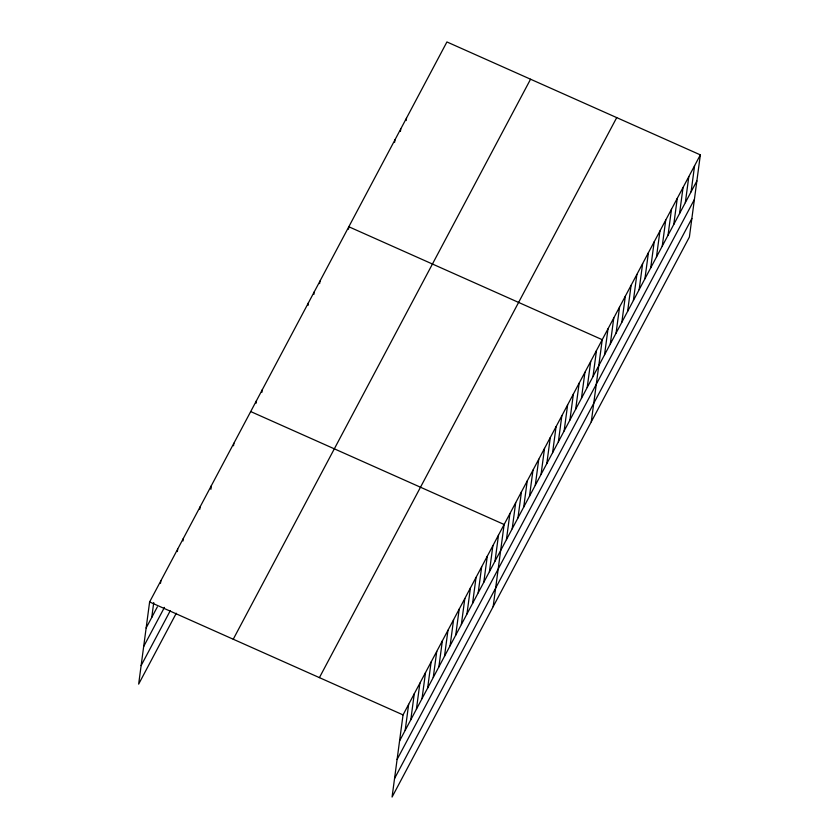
<?xml version="1.0" encoding="UTF-8"?>
<svg xmlns="http://www.w3.org/2000/svg" width="839" height="839" viewBox="0 0 839 839"><rect width="100%" height="100%" fill="white"/><g stroke="black" fill="none" stroke-linecap="round" stroke-linejoin="round"><path stroke-width="1.26" d="M700.345 154.879L403.045 714.901L392.075 797.05L689.385 237.038L700.345 154.879L446.925 41.95L149.615 601.962L138.655 684.121L176.274 613.246M151.754 617.431L153.736 602.549M160.511 583.283L160.847 580.808M177.365 551.559L177.69 549.073M182.975 540.977L183.311 538.491M199.818 509.242L200.154 506.766M210.893 489.326L211.386 485.603M233.515 445.771L233.85 443.296M256.136 403.171L256.472 400.685M261.904 392.295L262.24 389.82M308.081 305.333L308.406 302.848M313.849 294.458L314.185 291.982M319.617 283.592L319.953 281.107M348.479 229.236L348.804 226.75L602.234 339.69L591.275 421.839M394.645 142.263L394.98 139.788M400.423 131.398L400.748 128.912M406.191 120.522L406.516 118.047M405.185 730.36L408.656 704.32M410.795 719.778L414.277 693.738M416.417 709.207L419.888 683.166M422.027 698.625L425.509 672.584M427.649 688.053L431.12 662.002M433.26 677.472L436.731 651.431M438.881 666.89L442.352 640.849M444.492 656.318L447.963 630.278M450.113 645.736L453.584 619.696M455.724 635.154L459.195 609.114M461.345 624.583L464.816 598.543M466.956 614.001L470.427 587.961M472.577 603.419L476.049 577.379M478.188 592.848L481.659 566.807M483.799 582.266L487.281 556.226M489.42 571.695L492.892 545.654M495.031 561.113L498.513 535.072M493.164 606.649L504.124 524.49L250.693 411.561M506.42 539.666L509.902 513.625M512.199 528.79L515.67 502.75M517.967 517.925L521.438 491.885M523.735 507.05L527.207 481.009M529.503 496.185L532.985 470.134M535.282 485.309L538.753 459.269M541.05 474.434L544.521 448.393M546.818 463.568L550.3 437.528M552.597 452.693L556.068 426.652M558.365 441.828L561.836 415.787M564.133 430.952L567.615 404.912M569.912 420.087L573.383 394.047M575.68 409.212L579.151 383.171M581.448 398.347L584.919 372.296M587.216 387.471L590.698 361.431M592.995 376.596L596.466 350.555M604.531 354.855L608.013 328.815M610.31 343.99L613.781 317.95M616.078 333.114L619.549 307.074M621.846 322.249L625.328 296.209M627.624 311.374L631.096 285.333M633.393 300.509L636.864 274.458M639.161 289.633L642.632 263.593M644.929 278.758L648.411 252.717M650.707 267.893L654.179 241.852M656.476 257.017L659.947 230.977M662.244 246.152L665.726 220.112M668.022 235.277L671.494 209.236M673.79 224.412L677.262 198.371M679.559 213.536L683.04 187.496M685.337 202.671L688.809 176.63M691.105 191.795L694.577 165.755M146.133 628.002L157.365 606.849M143.668 646.523L164.444 607.384M141.12 665.6L170.327 610.593M233.242 639.234L530.552 79.223M319.407 677.629L616.717 117.617M399.563 740.942L696.873 180.92M397.099 759.452L694.409 199.441M394.55 778.529L691.86 218.518M149.615 601.962L403.045 714.901"/></g></svg>
